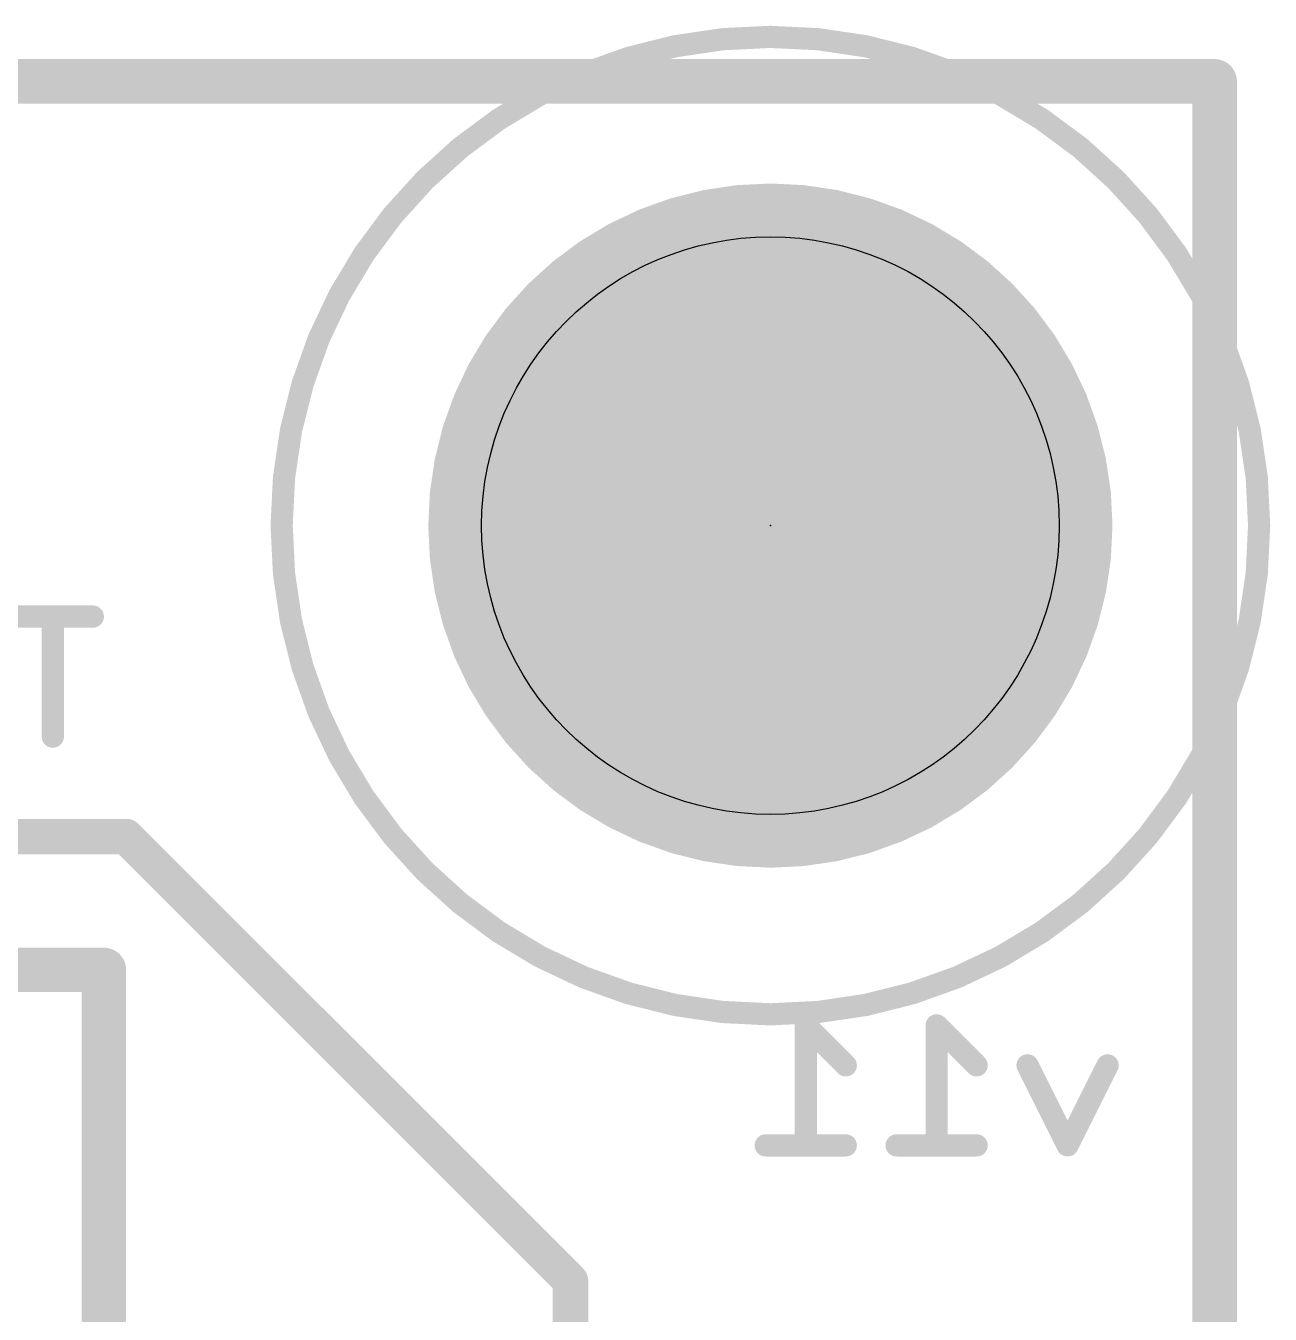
# Model space of a CAD drawing. Extents: x -29 to 78, y -15 to 21.
# Drawn here: x 13.52 to 20.64, y 13.27 to 20.64 of the extents above; entities that cross this region are included whole.
import ezdxf

# ---------------------------------------------------------------- set-up
doc = ezdxf.new("R2010")
doc.units = 0
for name, color, linetype in [('1', 12, 'CONTINUOUS'), ('16', 132, 'CONTINUOUS'), ('20', 53, 'CONTINUOUS'), ('22', 53, 'CONTINUOUS'), ('23', 53, 'CONTINUOUS'), ('29', 253, 'CONTINUOUS'), ('30', 253, 'CONTINUOUS'), ('39', 12, 'CONTINUOUS'), ('41', 12, 'CONTINUOUS'), ('42', 132, 'CONTINUOUS')]:
    doc.layers.add(name, color=color, linetype=linetype)

msp = doc.modelspace()

# ---------------------------------------------------------------- linework, layer by layer
at = {"layer": '1', "const_width": 0.254}
for points in [[(20.32, 20.32), (0, 20.32)], [(20.32, 0), (20.32, 20.32)], [(6.35, 15.24), (13.97, 15.24)], [(13.97, 15.24), (13.97, 7.62)]]:
    msp.add_lwpolyline(points, dxfattribs=at)
at = {"layer": '1', "const_width": 0.127}
for points in [[(20.3835, 20.32, 1), (20.2565, 20.32)], [(20.32, 20.2565, 1), (20.32, 20.3835)], [(14.0335, 15.24, 1), (13.9065, 15.24)], [(13.97, 15.1765, 1), (13.97, 15.3035)]]:
    msp.add_lwpolyline(points, format="xyb", dxfattribs=at)
at = {"layer": '16'}
for points, const_width in [([(20.32, 20.32), (0, 20.32)], 0.254), ([(20.32, 0), (20.32, 20.32)], 0.254), ([(12.446, 16.002), (14.097, 16.002)], 0.2032), ([(14.097, 16.002), (16.637, 13.462)], 0.2032), ([(6.35, 15.24), (13.97, 15.24)], 0.254), ([(13.97, 15.24), (13.97, 7.62)], 0.254), ([(18.2109, 14.6943), (17.9821, 14.9231)], 0.127), ([(17.9821, 14.9231), (17.9821, 14.2367)], 0.127), ([(18.9593, 14.6943), (18.7305, 14.9231)], 0.127), ([(18.7305, 14.9231), (18.7305, 14.2367)], 0.127), ([(19.479, 14.2367), (19.2502, 14.6943)], 0.127), ([(19.7077, 14.6943), (19.479, 14.2367)], 0.127), ([(18.2109, 14.2367), (17.7533, 14.2367)], 0.127), ([(18.9593, 14.2367), (18.5017, 14.2367)], 0.127), ([(16.637, 13.462), (16.637, 13.081)], 0.2032)]:
    msp.add_lwpolyline(points, dxfattribs=dict(at, const_width=const_width))
for points, const_width in [([(20.3835, 20.32, 1), (20.2565, 20.32)], 0.127), ([(20.32, 20.2565, 1), (20.32, 20.3835)], 0.127), ([(14.1329, 16.0379, 1), (14.0611, 15.9661)], 0.1016), ([(14.097, 15.9512, 1), (14.097, 16.0528)], 0.1016), ([(14.0335, 15.24, 1), (13.9065, 15.24)], 0.127), ([(13.97, 15.1765, 1), (13.97, 15.3035)], 0.127), ([(18.0139, 14.9231, 1), (17.9504, 14.9231)], 0.0635), ([(18.0046, 14.9455, 1), (17.9597, 14.9006)], 0.0635), ([(18.7623, 14.9231, 1), (18.6988, 14.9231)], 0.0635), ([(18.753, 14.9455, 1), (18.7081, 14.9006)], 0.0635), ([(18.1885, 14.6718, 1), (18.2334, 14.7167)], 0.0635), ([(18.9369, 14.6718, 1), (18.9818, 14.7167)], 0.0635), ([(19.2786, 14.7085, 1), (19.2218, 14.6801)], 0.0635), ([(19.7361, 14.6801, 1), (19.6793, 14.7085)], 0.0635), ([(17.7533, 14.2685, 1), (17.7533, 14.205)], 0.0635), ([(18.2109, 14.205, 1), (18.2109, 14.2685)], 0.0635), ([(18.5017, 14.2685, 1), (18.5017, 14.205)], 0.0635), ([(18.9593, 14.205, 1), (18.9593, 14.2685)], 0.0635), ([(17.9504, 14.2367, 1), (18.0139, 14.2367)], 0.0635), ([(18.6988, 14.2367, 1), (18.7623, 14.2367)], 0.0635), ([(19.4506, 14.2509, 1), (19.5074, 14.2225)], 0.0635), ([(19.4506, 14.2225, 1), (19.5074, 14.2509)], 0.0635), ([(16.6878, 13.462, 1), (16.5862, 13.462)], 0.1016), ([(16.6011, 13.4261, 1), (16.6729, 13.4979)], 0.1016)]:
    msp.add_lwpolyline(points, format="xyb", dxfattribs=dict(at, const_width=const_width))
at = {"layer": '20', "const_width": 0.254}
for points in [[(20.32, 20.32), (0, 20.32)], [(20.32, 0), (20.32, 20.32)]]:
    msp.add_lwpolyline(points, dxfattribs=at)
at = {"layer": '20', "const_width": 0.127}
for points in [[(20.3835, 20.32, 1), (20.2565, 20.32)], [(20.32, 20.2565, 1), (20.32, 20.3835)]]:
    msp.add_lwpolyline(points, format="xyb", dxfattribs=at)
at = {"layer": '20'}
msp.add_circle((17.78, 17.78), 1.651, dxfattribs=at)
at = {"layer": '22', "const_width": 0.127}
for points in [[(13.9065, 17.2599), (13.4489, 17.2599)], [(13.6777, 16.5735), (13.6777, 17.2599)]]:
    msp.add_lwpolyline(points, dxfattribs=at)
at = {"layer": '22', "const_width": 0.0635}
for points in [[(13.7095, 17.2599, 1), (13.646, 17.2599)], [(13.9065, 17.2281, 1), (13.9065, 17.2916)], [(13.646, 16.5735, 1), (13.7095, 16.5735)]]:
    msp.add_lwpolyline(points, format="xyb", dxfattribs=at)
at = {"layer": '23'}
msp.add_point((17.78, 17.78), dxfattribs=at)
at = {"layer": '29', "const_width": 1.7526}
msp.add_lwpolyline([(17.78, 16.9037, 1), (17.78, 18.6563, 1), (17.78, 16.9037)], format="xyb", dxfattribs=at)
at = {"layer": '30', "const_width": 1.7526}
msp.add_lwpolyline([(17.78, 16.9037, 1), (17.78, 18.6563, 1), (17.78, 16.9037)], format="xyb", dxfattribs=at)
at = {"layer": '39', "const_width": 0.127}
msp.add_lwpolyline([(17.78, 14.986, 1), (17.78, 20.574, 1), (17.78, 14.986)], format="xyb", dxfattribs=at)
at = {"layer": '41'}
for points, const_width in [([(17.78, 19.6342, 1), (17.78, 15.9258)], 0.2032), ([(17.78, 15.9258, 1), (17.78, 19.6342)], 0.2032), ([(17.78, 19.685, 1), (17.78, 19.5834)], 0.1016), ([(17.78, 19.5834, 1), (17.78, 19.685)], 0.1016), ([(17.78, 15.9766, 1), (17.78, 15.875)], 0.1016), ([(17.78, 15.875, 1), (17.78, 15.9766)], 0.1016)]:
    msp.add_lwpolyline(points, format="xyb", dxfattribs=dict(at, const_width=const_width))
at = {"layer": '42'}
for points, const_width in [([(17.78, 19.6342, 1), (17.78, 15.9258)], 0.2032), ([(17.78, 15.9258, 1), (17.78, 19.6342)], 0.2032), ([(17.78, 19.685, 1), (17.78, 19.5834)], 0.1016), ([(17.78, 19.5834, 1), (17.78, 19.685)], 0.1016), ([(17.78, 15.9766, 1), (17.78, 15.875)], 0.1016), ([(17.78, 15.875, 1), (17.78, 15.9766)], 0.1016)]:
    msp.add_lwpolyline(points, format="xyb", dxfattribs=dict(at, const_width=const_width))

doc.saveas('drawing.dxf')
